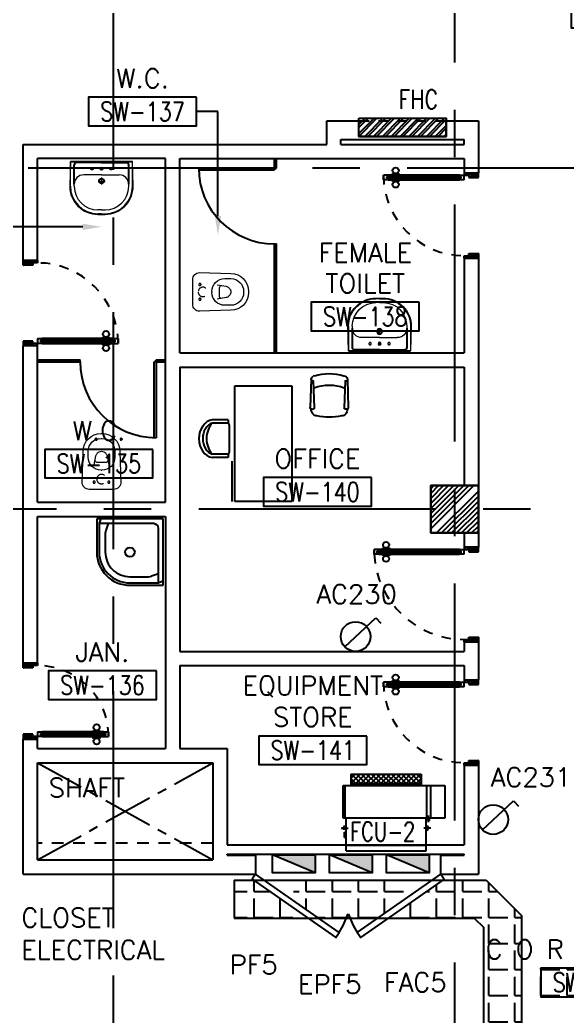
# Model space of a CAD drawing. Extents: x -0.4 to 93.5, y -1.1 to 78.4.
# Drawn here: x 60.45 to 66.22, y 44.82 to 55.33 of the extents above; entities that cross this region are included whole.
import ezdxf
from ezdxf.enums import TextEntityAlignment as Align

# ---------------------------------------------------------------- set-up
doc = ezdxf.new("R2010")
doc.units = 0
doc.header["$MEASUREMENT"] = 0
for name, pattern in [('CENTER2', [1.125, 0.75, -0.125, 0.125, -0.125]), ('CENTERX2', [4, 2.5, -0.5, 0.5, -0.5]), ('DASHED', [0.75, 0.5, -0.25]), ('HIDDEN', [0.375, 0.25, -0.125]), ('HIDDEN2', [0.1875, 0.125, -0.0625])]:
    doc.linetypes.add(name, pattern=pattern)
doc.layers.get('0').update_dxf_attribs({"color": 11, "linetype": 'CONTINUOUS'})
for name, color, linetype in [('A-TILES', 11, 'CONTINUOUS'), ('AXES', 11, 'CENTERX2'), ('COL', 11, 'CONTINUOUS'), ('DOOR', 11, 'CONTINUOUS'), ('E-HLINE', 2, 'HIDDEN'), ('E-PANELBX', 3, 'CONTINUOUS'), ('E-SOCKETS', 4, 'CONTINUOUS'), ('E-TRAY', 2, 'CONTINUOUS'), ('E-WI', 6, 'CONTINUOUS'), ('FCU', 7, 'CONTINUOUS'), ('FHC', 11, 'CONTINUOUS'), ('FIX', 11, 'CONTINUOUS'), ('FMCHAIR', 11, 'CONTINUOUS'), ('FMDESK', 11, 'CONTINUOUS'), ('HAT', 11, 'CONTINUOUS'), ('HIDDEN', 11, 'HIDDEN2'), ('PART', 11, 'CONTINUOUS'), ('RM-BOX', 11, 'CONTINUOUS'), ('RM-NAME', 11, 'CONTINUOUS'), ('RM-NO', 11, 'CONTINUOUS'), ('TEXTN', 2, 'CONTINUOUS'), ('TITLE', 4, 'CONTINUOUS'), ('WALL', 11, 'CONTINUOUS')]:
    doc.layers.add(name, color=color, linetype=linetype)
doc.styles.add('ROMANS', font='ROMANS.shx', dxfattribs={"width": 0.6})

# ---------------------------------------------------------------- blocks, each defined once
blk = doc.blocks.new('RM1')
at = {"layer": 'RM-BOX'}
blk.add_lwpolyline([(570, -200), (-570, -200), (-570, -500), (570, -500)], close=True, dxfattribs=at)
at = {"layer": 'RM-NAME', "style": 'ROMANS'}
for tag, p in [('ROOMNAME1', (0, 324)), ('ROOMNAME2', (0, 0))]:
    blk.add_attdef(tag, text='', height=200, dxfattribs=at).set_placement(p, align=Align.MIDDLE)
at = {"layer": 'RM-NO', "style": 'ROMANS', "width": 0.8}
blk.add_attdef('ROOMNO', text='', height=200, dxfattribs=at).set_placement((0, -350), align=Align.MIDDLE)
blk = doc.blocks.new('DESK-O')
for p, q in [((0, 0), (1, 0)), ((0, -1), (0, 0)), ((1, 0), (1, -1)), ((1, -1), (0, -1)), ((1, -1.05), (0.65, -1.05))]:
    blk.add_line(p, q)
blk = doc.blocks.new('CHR3')
for p, q in [((-0.039, 0.5), (-0.558, 0.5)), ((-0.05, 0.412), (-0.558, 0.412)), ((-0.039, 0.5), (-0.039, 0.412)), ((0, 0.362), (0, -0.362)), ((-0.05, -0.412), (-0.558, -0.412)), ((-0.039, -0.5), (-0.553, -0.5)), ((-0.039, -0.411), (-0.039, -0.5))]:
    blk.add_line(p, q)
for centre, radius, start, end in [((-0.497, 0), 0.503, 97.0495, 263.5769), ((-0.446, 0), 0.427, 105.249, 254.751), ((-0.212, 0), 0.538, 130.0756, 229.9244), ((-0.05, 0.362), 0.05, 0, 90), ((-0.05, -0.362), 0.05, 270, 0)]:
    blk.add_arc(centre, radius, start, end)
blk = doc.blocks.new('CHR2')
for p, q in [((-0.861, 0.48), (-0.229, 0.5)), ((-0.836, 0.425), (-0.836, 0.475)), ((-0.183, 0.469), (-0.183, 0.436)), ((-0.947, 0.386), (-0.937, 0.42)), ((-0.834, 0.423), (-0.215, 0.396)), ((-0.947, -0.386), (-0.937, -0.42)), ((-0.836, -0.425), (-0.836, -0.481)), ((-0.834, -0.423), (-0.215, -0.396)), ((-0.183, -0.469), (-0.183, -0.436)), ((-0.861, -0.48), (-0.223, -0.499))]:
    blk.add_line(p, q)
for centre, radius, start, end in [((-0.857, 0.397), 0.0833, 92.5404, 163.5801), ((-0.219, 0.466), 0.0359, 3.8781, 106.7041), ((-0.184, 0.325), 0.154, 359.6456, 90.3755), ((0.442, 0), 1.442, 164.4748, 195.5252), ((-0.834, 0.425), 0.00208, 180, 267.4596), ((0.516, 0), 1.253, 161.5812, 198.4188), ((-0.214, 0.428), 0.0319, 268.1708, 14.5154), ((-1.747, 0), 1.747, 349.2995, 10.7005), ((-0.857, -0.397), 0.0833, 196.4199, 267.4596), ((-0.834, -0.425), 0.00208, 92.5404, 180), ((-0.214, -0.428), 0.0319, 345.4846, 91.8292), ((-0.184, -0.325), 0.154, 269.6202, 0.3544), ((-0.215, -0.468), 0.0316, 255.3205, 359.2331)]:
    blk.add_arc(centre, radius, start, end)
blk = doc.blocks.new('*X53')
at = {"color": 0}
for p, q in [((235129, 162738), (235580, 163190)), ((235129, 162792), (235527, 163190)), ((235129, 162845), (235474, 163190)), ((235129, 162898), (235421, 163190)), ((235129, 162951), (235368, 163190)), ((235129, 163004), (235315, 163190)), ((235129, 163057), (235262, 163190)), ((235129, 163110), (235209, 163190)), ((235129, 163163), (235156, 163190)), ((235186, 162690), (235629, 163132)), ((235239, 162690), (235629, 163079)), ((235292, 162690), (235629, 163026)), ((235345, 162690), (235629, 162973)), ((235398, 162690), (235629, 162920)), ((235451, 162690), (235629, 162867)), ((235504, 162690), (235629, 162814)), ((235557, 162690), (235629, 162761)), ((235610, 162690), (235629, 162708))]:
    blk.add_line(p, q, dxfattribs=at)
blk = doc.blocks.new('COL50')
at = {"layer": 'COL'}
blk.add_lwpolyline([(-250, 250), (-250, -250), (250, -250), (250, 250)], close=True, dxfattribs=at)
blk = doc.blocks.new('DOOR80')
at = {"layer": 'DOOR', "color": 0, "linetype": 'ByBlock'}
for p, q in [((-30, 900), (-80, 900)), ((-80, 900), (-30, 900)), ((-80, 850), (-80, 900)), ((-63, 850), (-80, 850)), ((-47, 870), (-63, 870)), ((-63, 850), (-63, 870)), ((-47, 850), (-47, 870)), ((-30, 850), (-47, 850)), ((-30, 850), (-30, 900)), ((-87, 805), (-96, 805)), ((-96, 805), (-96, 740)), ((-87, 740), (-96, 740)), ((-80, 818), (-87, 818)), ((-87, 728), (-87, 818)), ((-87, 805), (-87, 740)), ((-30, 818), (-22, 818)), ((-22, 728), (-22, 818)), ((-22, 805), (-13, 805)), ((-22, 805), (-22, 740)), ((-22, 740), (-13, 740)), ((-13, 805), (-13, 740)), ((-80, 728), (-87, 728)), ((-30, 728), (-22, 728)), ((-805, 0), (-805, 150)), ((-805, 150), (-780, 150)), ((-805, 150), (-805, 0)), ((-780, 150), (-780, 100)), ((-80, 200), (-63, 200)), ((-80, 150), (-80, 200)), ((-80, 150), (-30, 150)), ((-63, 200), (-63, 180)), ((-63, 180), (-47, 180)), ((-47, 200), (-30, 200)), ((-47, 180), (-47, 200)), ((-30, 200), (-30, 150)), ((-5, 150), (-30, 150)), ((-30, 150), (-30, 100)), ((-5, 150), (-5, 0)), ((-755, 0), (-805, 0)), ((-780, 100), (-755, 100)), ((-755, 100), (-755, 0)), ((-55, 100), (-55, 0)), ((-30, 100), (-55, 100)), ((-55, 0), (-5, 0))]:
    blk.add_line(p, q, dxfattribs=at)
at = {"layer": 'DOOR', "linetype": 'ByBlock'}
for p, q in [((-80, 850), (-80, 200)), ((-63, 200), (-63, 850)), ((-47, 200), (-47, 850)), ((-30, 200), (-30, 850)), ((-5, 0), (-5, 150))]:
    blk.add_line(p, q, dxfattribs=at)
at = {"layer": 'DOOR', "color": 9, "linetype": 'ByBlock'}
for p, q in [((-755, 0), (-805, 114)), ((-55, 0), (-5, 114)), ((-755, 0), (-805, 40)), ((-755, 0), (-768, 100)), ((-55, 0), (-41, 100)), ((-55, 0), (-5, 40))]:
    blk.add_line(p, q, dxfattribs=at)
at = {"layer": 'DOOR', "color": 0, "linetype": 'ByBlock'}
for centre in [(-128, 773), (19, 773)]:
    blk.add_circle(centre, 32.4, dxfattribs=at)
at = {"layer": 'DOOR', "linetype": 'HIDDEN', "ltscale": 0.5}
blk.add_arc((-30, 150), 750, 90, 180, dxfattribs=at)
at = {"layer": 'DOOR', "color": 9, "linetype": 'ByBlock'}
for centre, radius, start, end in [((-755, 0), 154, 103.7142, 108.8947), ((-755, 0), 134, 100.72, 111.8402), ((-55, 0), 134, 68.1598, 79.28), ((-55, 0), 114, 64.0838, 77.3774), ((-55, 0), 154, 71.1053, 76.2858), ((-755, 0), 94.4, 90, 121.9818), ((-755, 0), 74.4, 90, 132.2236), ((-755, 0), 54.4, 90, 156.7926), ((-755, 0), 34.4, 90, 180), ((-755, 0), 14.4, 90, 180), ((-55, 0), 94.4, 58.0182, 90), ((-55, 0), 74.4, 47.7764, 90), ((-55, 0), 54.4, 23.2074, 90), ((-55, 0), 34.4, 0, 90), ((-55, 0), 14.4, 0, 90)]:
    blk.add_arc(centre, radius, start, end, dxfattribs=at)
blk = doc.blocks.new('DOOR90')
at = {"layer": 'DOOR', "color": 0, "linetype": 'ByBlock'}
for p, q in [((-150, 0), (-150, -25)), ((-150, 0), (0, 0)), ((0, -50), (0, 0)), ((-1000, -25), (-1000, -75)), ((-1000, -75), (-1000, -25)), ((-950, -25), (-1000, -25)), ((-950, -75), (-1000, -75)), ((-970, -42), (-970, -58)), ((-950, -42), (-970, -42)), ((-950, -58), (-970, -58)), ((-950, -25), (-950, -42)), ((-950, -58), (-950, -75)), ((-918, -25), (-918, -18)), ((-828, -18), (-918, -18)), ((-918, -75), (-918, -82)), ((-828, -82), (-918, -82)), ((-905, -18), (-905, -9)), ((-905, -9), (-840, -9)), ((-905, -18), (-840, -18)), ((-905, -82), (-905, -91)), ((-905, -82), (-840, -82)), ((-905, -91), (-840, -91)), ((-840, -18), (-840, -9)), ((-840, -82), (-840, -91)), ((-828, -25), (-828, -18)), ((-828, -75), (-828, -82)), ((-200, -42), (-200, -25)), ((-200, -25), (-150, -25)), ((-180, -42), (-200, -42)), ((-200, -75), (-200, -58)), ((-200, -58), (-180, -58)), ((-150, -75), (-200, -75)), ((-180, -58), (-180, -42)), ((-150, -75), (-150, -25)), ((-150, -25), (-100, -25)), ((-100, -25), (-100, -50)), ((-100, -50), (0, -50)), ((-150, -900), (-150, -875)), ((-150, -875), (-100, -875)), ((0, -900), (-150, -900)), ((-150, -900), (0, -900)), ((-100, -850), (0, -850)), ((-100, -875), (-100, -850)), ((0, -850), (0, -900))]:
    blk.add_line(p, q, dxfattribs=at)
at = {"layer": 'DOOR', "color": 9, "linetype": 'ByBlock'}
for p, q in [((0, -50), (-114, 0)), ((0, -50), (-40, 0)), ((0, -50), (-100, -37)), ((0, -850), (-114, -900)), ((0, -850), (-100, -863)), ((0, -850), (-40, -900))]:
    blk.add_line(p, q, dxfattribs=at)
at = {"layer": 'DOOR', "linetype": 'ByBlock'}
for p, q in [((-200, -25), (-950, -25)), ((-200, -42), (-950, -42)), ((-200, -58), (-950, -58)), ((-950, -75), (-200, -75))]:
    blk.add_line(p, q, dxfattribs=at)
at = {"layer": 'DOOR', "color": 0, "linetype": 'ByBlock'}
for centre in [(-873, 24), (-873, -124)]:
    blk.add_circle(centre, 32.4, dxfattribs=at)
at = {"layer": 'DOOR', "color": 9, "linetype": 'ByBlock'}
for centre, radius, start, end in [((0, -50), 154, 161.1053, 166.2858), ((0, -50), 134, 158.1598, 169.28), ((0, -50), 94.4, 148.0182, 180), ((0, -50), 74.4, 137.7764, 180), ((0, -50), 114, 154.0838, 167.3774), ((0, -50), 54.4, 113.2074, 180), ((0, -50), 34.4, 90, 180), ((0, -50), 14.4, 90, 180), ((0, -850), 154, 193.7142, 198.8947), ((0, -850), 134, 190.72, 201.8402), ((0, -850), 94.4, 180, 211.9818), ((0, -850), 74.4, 180, 222.2236), ((0, -850), 54.4, 180, 246.7926), ((0, -850), 34.4, 180, 270), ((0, -850), 14.4, 180, 270)]:
    blk.add_arc(centre, radius, start, end, dxfattribs=at)
at = {"layer": 'DOOR', "linetype": 'HIDDEN', "ltscale": 0.5}
blk.add_arc((-150, -25), 850, 180, 270, dxfattribs=at)
blk = doc.blocks.new('DOOR-10')
at = {"layer": 'DOOR', "color": 0, "linetype": 'ByBlock'}
for p, q in [((-26, 1100), (-76, 1100)), ((-76, 1100), (-26, 1100)), ((-76, 1050), (-76, 1100)), ((-43, 1070), (-59, 1070)), ((-59, 1050), (-59, 1070)), ((-43, 1050), (-43, 1070)), ((-26, 1050), (-26, 1100)), ((-83, 1005), (-92, 1005)), ((-92, 1005), (-92, 940)), ((-76, 1018), (-83, 1018)), ((-83, 928), (-83, 1018)), ((-83, 1005), (-83, 940)), ((-59, 1050), (-76, 1050)), ((-26, 1050), (-43, 1050)), ((-26, 1018), (-18, 1018)), ((-18, 928), (-18, 1018)), ((-18, 1005), (-9, 1005)), ((-18, 1005), (-18, 940)), ((-9, 1005), (-9, 940)), ((-83, 940), (-92, 940)), ((-76, 928), (-83, 928)), ((-26, 928), (-18, 928)), ((-18, 940), (-9, 940)), ((-1001, 0), (-1001, 150)), ((-1001, 150), (-976, 150)), ((-1001, 150), (-1001, 0)), ((-976, 150), (-976, 100)), ((-76, 200), (-59, 200)), ((-76, 150), (-76, 200)), ((-76, 150), (-26, 150)), ((-59, 200), (-59, 180)), ((-59, 180), (-43, 180)), ((-43, 200), (-26, 200)), ((-43, 180), (-43, 200)), ((-26, 200), (-26, 150)), ((-1, 150), (-26, 150)), ((-26, 150), (-26, 100)), ((-951, 0), (-1001, 0)), ((-976, 100), (-951, 100)), ((-951, 100), (-951, 0)), ((-51, 100), (-51, 0)), ((-26, 100), (-51, 100)), ((-51, 0), (-1, 0))]:
    blk.add_line(p, q, dxfattribs=at)
at = {"layer": 'DOOR', "linetype": 'ByBlock'}
for p, q in [((-76, 1050), (-76, 200)), ((-59, 200), (-59, 1050)), ((-43, 200), (-43, 1050)), ((-26, 200), (-26, 1050))]:
    blk.add_line(p, q, dxfattribs=at)
at = {"layer": 'DOOR', "color": 9, "linetype": 'ByBlock'}
for p, q in [((-951, 0), (-1001, 114)), ((-51, 0), (-1, 114)), ((-1, 0), (-1, 150)), ((-951, 0), (-1001, 40)), ((-951, 0), (-964, 100)), ((-51, 0), (-37, 100)), ((-51, 0), (-1, 40))]:
    blk.add_line(p, q, dxfattribs=at)
at = {"layer": 'DOOR', "color": 0, "linetype": 'ByBlock'}
for centre in [(-124, 973), (23, 973)]:
    blk.add_circle(centre, 32.4, dxfattribs=at)
at = {"layer": 'DOOR', "linetype": 'HIDDEN', "ltscale": 0.5}
blk.add_arc((-23, 149), 952, 93.1482, 179.9482, dxfattribs=at)
at = {"layer": 'DOOR', "color": 9, "linetype": 'ByBlock'}
for centre, radius, start, end in [((-951, 0), 154, 103.7142, 108.8947), ((-951, 0), 134, 100.72, 111.8402), ((-51, 0), 134, 68.1598, 79.28), ((-51, 0), 114, 64.0838, 77.3774), ((-51, 0), 154, 71.1053, 76.2858), ((-951, 0), 94.4, 90, 121.9818), ((-951, 0), 74.4, 90, 132.2236), ((-951, 0), 54.4, 90, 156.7926), ((-951, 0), 34.4, 90, 180), ((-951, 0), 14.4, 90, 180), ((-51, 0), 94.4, 58.0182, 90), ((-51, 0), 74.4, 47.7764, 90), ((-51, 0), 54.4, 23.2074, 90), ((-51, 0), 34.4, 0, 90), ((-51, 0), 14.4, 0, 90)]:
    blk.add_arc(centre, radius, start, end, dxfattribs=at)
blk = doc.blocks.new('LAV-003')
at = {"layer": 'FIX', "linetype": 'Continuous', "lineweight": 20}
for p, q in [((-328, -285), (-328, -25)), ((327, -285), (327, -25)), ((0, -165), (-188, -165)), ((0, -165), (187, -165)), ((-288, -285), (-288, -265)), ((287, -285), (287, -265)), ((0, -535), (-38, -535)), ((0, -575), (-38, -575)), ((0, -535), (37, -535)), ((0, -575), (37, -575))]:
    blk.add_line(p, q, dxfattribs=at)
at = {"layer": 'FIX', "linetype": 'ByBlock'}
blk.add_line((-328, -25), (327, -25), dxfattribs=at)
at = {"layer": 'FIX', "linetype": 'ByBlock', "ltscale": 0.3}
for p, q in [((-288, -265), (-288, -60)), ((0, -35), (-262, -35)), ((0, -35), (262, -35)), ((287, -265), (287, -60))]:
    blk.add_line(p, q, dxfattribs=at)
at = {"layer": 'FIX', "lineweight": 20}
for p, q in [((-16, -101), (15, -101)), ((0, -85), (0, -116))]:
    blk.add_line(p, q, dxfattribs=at)
at = {"layer": 'FIX', "linetype": 'DASHED', "lineweight": 20, "ltscale": 0.04}
for p, q in [((0, -194), (0, -266)), ((-36, -230), (37, -230))]:
    blk.add_line(p, q, dxfattribs=at)
at = {"layer": 'FIX', "linetype": 'Continuous', "lineweight": 20}
blk.add_lwpolyline([(295, -25), (0, -25), (-328, -25), (-335, -285, 0.414214), (-38, -582), (0, -582), (37, -582, 0.414214), (334, -285), (327, -25), (0, -25)], format="xyb", dxfattribs=at)
at = {"layer": 'FIX', "linetype": 'HIDDEN', "lineweight": 20, "ltscale": 0.05}
for centre in [(-100, -101), (100, -101)]:
    blk.add_circle(centre, 12.4, dxfattribs=at)
at = {"layer": 'FIX', "lineweight": 20}
for centre, radius in [((0, -101), 15.5), ((0, -230), 29.5), ((0, -230), 22.5)]:
    blk.add_circle(centre, radius, dxfattribs=at)
at = {"layer": 'FIX', "linetype": 'ByBlock', "ltscale": 0.3}
for centre, start, end in [((-262, -60), 90, 180), ((262, -60), 0, 90)]:
    blk.add_arc(centre, 25, start, end, dxfattribs=at)
at = {"layer": 'FIX', "linetype": 'Continuous', "lineweight": 20}
for centre, radius, start, end in [((-188, -265), 100, 90, 180), ((187, -265), 100, 0, 90), ((-38, -285), 290, 180, 270), ((-38, -285), 250, 180, 270), ((37, -285), 250, 270, 0), ((37, -285), 290, 270, 0)]:
    blk.add_arc(centre, radius, start, end, dxfattribs=at)
blk = doc.blocks.new('WC1')
at = {"layer": 'FIX', "lineweight": 20}
for p, q in [((-210, 204), (-538, 194)), ((-475, 141), (-538, 141)), ((-727, 5), (-727, -5)), ((-674, 5), (-674, -5)), ((-534, 24), (-540, 0)), ((-540, 0), (-534, -24)), ((-395, 76), (-490, 60)), ((-339, 5), (-339, -5)), ((-490, -60), (-395, -76)), ((-538, -141), (-475, -141)), ((-538, -194), (-210, -204))]:
    blk.add_line(p, q, dxfattribs=at)
at = {"layer": 'FIX', "linetype": 'Continuous', "lineweight": 20}
blk.add_line((-420, -47), (-420, 45), dxfattribs=at)
at = {"layer": 'FIX', "lineweight": 20}
blk.add_lwpolyline([(-213, -204), (-210, -204, 0.414214), (-137, -131), (-137, 0), (-137, 131, 0.414214), (-210, 204)], format="xyb", dxfattribs=at)
at = {"layer": 'FIX', "linetype": 'HIDDEN2', "lineweight": 20, "ltscale": 0.3}
blk.add_circle((-245, 0), 49.8, dxfattribs=at)
at = {"layer": 'FIX', "linetype": 'HIDDEN', "lineweight": 20, "ltscale": 0.05}
for centre in [(-213, 78), (-213, -77)]:
    blk.add_circle(centre, 11.6, dxfattribs=at)
at = {"layer": 'FIX', "lineweight": 20}
for centre, radius, start, end in [((-538, 5), 189, 90, 180), ((-538, 5), 136, 90, 180), ((-475, 5), 136, 360, 90), ((-473, -7), 68.2, 128.9242, 152.8468), ((-464, -18), 82, 108.496, 128.9242), ((-538, -5), 189, 180, 270), ((-538, -5), 136, 180, 270), ((-473, 7), 68.2, 207.1532, 231.0758), ((-464, 18), 82, 231.0758, 251.504), ((-475, -5), 136, 270, 0)]:
    blk.add_arc(centre, radius, start, end, dxfattribs=at)
at = {"layer": 'FIX', "linetype": 'Continuous', "lineweight": 20}
for centre, start, end in [((-443, 46), 357.6662, 91.6121), ((-442, -46), 268.3879, 2.3338)]:
    blk.add_arc(centre, 22.3, start, end, dxfattribs=at)
blk = doc.blocks.new('JAN-001')
for p, q in [((730, -30), (30, -30)), ((30, -30), (30, -730)), ((705, -80), (130, -80)), ((610, -80), (635, -152)), ((688, -30), (704, -76)), ((705, -380), (705, -84)), ((730, -380), (730, -30)), ((80, -130), (80, -705)), ((640, -380), (640, -184)), ((80, -610), (152, -635)), ((30, -688), (76, -704)), ((30, -730), (380, -730)), ((84, -705), (380, -705)), ((184, -640), (380, -640))]:
    blk.add_line(p, q)
blk.add_circle((380, -380), 50)
for centre, radius, start, end in [((130, -130), 50, 90, 180), ((680, -84), 25, 0, 19.0039), ((540, -184), 100, 0, 19.0039), ((380, -380), 350, 270, 0), ((380, -380), 325, 270, 0), ((380, -380), 260, 270, 0), ((84, -680), 25, 250.9961, 270), ((184, -540), 100, 250.9961, 270)]:
    blk.add_arc(centre, radius, start, end)
blk = doc.blocks.new('E-PBX')
at = {"layer": 'E-PANELBX'}
h = blk.add_hatch(color=256, dxfattribs=at)
h.paths.add_polyline_path([(34, 190), (-225, 190), (34, 81)])
h.paths.add_polyline_path([(225, 190), (34, 190), (34, 81), (225, 0)])
blk.add_line((225, 0), (-225, 190), dxfattribs=at)
blk.add_lwpolyline([(-225, 190), (225, 190), (225, 0), (-225, 0)], close=True, dxfattribs=at)
blk = doc.blocks.new('*X166')
at = {"color": 0}
for p, q in [((16890, -2467), (16943, -2414)), ((16990, -2512), (16892, -2414)), ((16990, -2459), (16945, -2414)), ((16890, -2520), (16990, -2420)), ((16990, -2565), (16890, -2465)), ((16890, -2573), (16990, -2473)), ((16990, -2619), (16890, -2519)), ((16890, -2626), (16990, -2526)), ((16990, -2672), (16890, -2572)), ((16890, -2679), (16990, -2579)), ((16990, -2725), (16890, -2625)), ((16890, -2732), (16990, -2632)), ((16990, -2778), (16890, -2678)), ((16890, -2785), (16990, -2685)), ((16990, -2831), (16890, -2731)), ((16890, -2838), (16990, -2738)), ((16990, -2884), (16890, -2784)), ((16890, -2891), (16990, -2791)), ((16990, -2937), (16890, -2837)), ((16890, -2944), (16990, -2844)), ((16990, -2990), (16890, -2890)), ((16890, -2997), (16990, -2897)), ((16990, -3043), (16890, -2943)), ((16890, -3050), (16990, -2950)), ((16990, -3096), (16890, -2996)), ((16890, -3103), (16990, -3003)), ((16990, -3149), (16890, -3049)), ((16944, -3155), (16890, -3102)), ((16892, -3155), (16990, -3056)), ((16945, -3155), (16990, -3109))]:
    blk.add_line(p, q, dxfattribs=at)
blk = doc.blocks.new('WHE06')
at = {"color": 2}
for p, q in [((689, 621), (346, 621)), ((346, 621), (346, 469)), ((689, 469), (689, 621)), ((60, -422), (60, 422)), ((212, 437), (269, 437)), ((232, 452), (232, 422)), ((232, 452), (252, 452)), ((242, 472), (242, 399)), ((252, 452), (252, 422)), ((305, 448), (373, 448)), ((321, 458), (321, 438)), ((321, 458), (346, 458)), ((321, 438), (346, 438)), ((346, 430), (689, 430)), ((811, 371), (689, 371)), ((711, -371), (711, 371)), ((811, -371), (811, 371)), ((242, -472), (242, -399)), ((811, -371), (689, -371)), ((142, -437), (142, -422)), ((142, -437), (197, -437)), ((197, -437), (197, -422)), ((221, -437), (269, -437)), ((232, -452), (232, -422)), ((232, -452), (252, -452)), ((252, -452), (252, -422)), ((346, -430), (689, -430))]:
    blk.add_line(p, q, dxfattribs=at)
at = {"color": 6}
for p, q in [((0, -422), (0, 422)), ((0, 422), (346, 422)), ((346, 469), (346, -451)), ((689, 469), (346, 469)), ((689, -451), (689, 469)), ((0, -422), (346, -422)), ((346, -451), (689, -451))]:
    blk.add_line(p, q, dxfattribs=at)
at = {"color": 2}
blk.add_blockref('*X166', (-16179, 2784), dxfattribs=at)

msp = doc.modelspace()

# ---------------------------------------------------------------- hatches: boundary and pattern name
at = {"layer": 'FHC', "linetype": 'ByBlock', "ltscale": 0.3}
h = msp.add_hatch(dxfattribs=at)
h.set_pattern_fill('ANSI32', color=11, scale=0.175, style=0)
h.set_pattern_definition([(45, (-168.17383, 23.053995), (-0.046403883, 0.046403883), []), (45, (-168.142894, 23.053995), (-0.046403883, 0.046403883), [])])
h.paths.add_polyline_path([(64.9424, 54.105), (64.9424, 54.295), (64.0224, 54.295), (64.0224, 54.105)])
h.paths.add_polyline_path([(63.8097, 53.6839), (63.8097, 54.1047), (64.0722, 54.1047), (64.0722, 53.6839)], flags=9)
at = {"layer": 'HAT', "linetype": 'ByBlock'}
h = msp.add_hatch(dxfattribs=at)
h.set_pattern_fill('ANGLE', color=256, style=0)
h.set_pattern_definition([(0, (-276011.78315, -57293.01293), (0, 0.275), [0.2, -0.075]), (90, (-276011.78315, -57293.01293), (-0.275, 2e-17), [0.2, -0.075])])
h.paths.add_polyline_path([(65.7388, 39.295), (65.3388, 39.295), (65.3388, 36.97), (65.7388, 36.97)])
h.paths.add_polyline_path([(65.7388, 39.295), (65.7388, 39.445), (65.3388, 39.445), (65.3388, 39.295)])
h.paths.add_polyline_path([(65.3388, 39.445), (65.7388, 39.445), (65.7388, 42.97), (65.3388, 42.97)])
h.paths.add_polyline_path([(65.7388, 45.8794), (65.363, 46.2551), (65.0324, 46.2551), (65.0324, 45.8551), (65.2388, 45.8551), (65.3388, 45.7551), (65.3388, 42.97), (65.7388, 42.97)])
h.paths.add_polyline_path([(64.5507, 46.0068), (64.5502, 45.8551), (65.0324, 45.8551), (65.0324, 46.2551), (64.9071, 46.2551)])
h.paths.add_polyline_path([(63.9333, 46.2551), (63.9268, 46.1016), (63.9229, 46.0302), (63.9223, 45.8551), (64.2181, 45.8551), (64.554, 46.0892), (64.5546, 46.1016), (64.5612, 46.2551)])
h.paths.add_polyline_path([(63.9268, 46.1016), (63.9333, 46.2551), (63.3368, 46.2551), (63.3303, 46.1016), (63.3272, 46.0454), (63.6002, 45.8551), (63.9223, 45.8551), (63.9229, 46.0302)])
h.paths.add_polyline_path([(63.3259, 45.8551), (63.3262, 45.966), (62.9112, 46.2551), (62.7062, 46.2551), (62.7062, 45.8551)])
h.paths.add_polyline_path([(65.287, 37.5198), (65.7984, 37.5198), (65.7984, 37.8198), (65.287, 37.8198)], flags=9)
h.paths.add_polyline_path([(67.0813, 45.3264), (65.9416, 45.3264), (65.9416, 45.0264), (67.0813, 45.0264)])
h.paths.add_polyline_path([(65.9853, 45.0264), (67.0376, 45.0264), (67.0376, 45.3264), (65.9853, 45.3264)], flags=24)
h.paths.add_polyline_path([(65.0424, 45.3764), (67.9805, 45.3764), (67.9805, 45.6764), (65.0424, 45.6764)], flags=9)
h.paths.add_polyline_path([(63.6465, 44.0618), (70.3108, 44.0618), (70.3108, 44.5118), (63.6465, 44.5118)], flags=9)

# ---------------------------------------------------------------- linework, layer by layer
at = {"layer": 'AXES'}
for p, q in [((65.0324, -1.1143), (65.0324, 77.6984)), ((61.4324, 5.75), (61.4324, 64.57)), ((83.0324, 53.77), (40.7424, 53.77)), ((92.8324, 50.17), (40.7424, 50.17))]:
    msp.add_line(p, q, dxfattribs=at)
at = {"layer": 'E-SOCKETS'}
for p, q in [((63.8726, 48.7198), (64.2005, 49.025)), ((64.2005, 49.025), (64.2549, 48.9664)), ((65.3242, 46.7885), (65.6521, 47.0937)), ((65.6521, 47.0937), (65.7066, 47.0352))]:
    msp.add_line(p, q, dxfattribs=at)
for centre in [(63.987, 48.8262), (65.4386, 46.895)]:
    msp.add_circle(centre, 0.1562, dxfattribs=at)
at = {"layer": 'E-TRAY', "color": 4}
for p, q in [((62.7062, 46.2551), (65.363, 46.2551)), ((62.7062, 46.2551), (62.7062, 45.8551)), ((62.7062, 45.8551), (65.2388, 45.8551)), ((65.7388, 24.4483), (65.7388, 45.8794)), ((65.3388, 35.4506), (65.3388, 45.7551))]:
    msp.add_line(p, q, dxfattribs=at)
at = {"layer": 'E-WI', "color": 4}
for points in [[(63.3402, 46.3337, 0, 0.1162, 0), (63.3303, 46.1016, 0, 0, 0), (63.3264, 46.0302, 0, 0, 0), (63.3244, 45.3658, 0, 0, 0)], [(63.9367, 46.3337, 0, 0.1162, 0), (63.9268, 46.1016, 0, 0, 0), (63.9229, 46.0302, 0, 0, 0), (63.9209, 45.3658, 0, 0, 0)], [(64.5646, 46.3337, 0, 0.1162, 0), (64.5546, 46.1016, 0, 0, 0), (64.5507, 46.0302, 0, 0, 0), (64.5488, 45.3658, 0, 0, 0)], [(62.8972, 46.2058, 0, 0.1162, 0), (62.7185, 46.0573, 0, 0, 0), (62.6629, 46.0123, 0, 0, 0), (62.1691, 45.5679, 0, 0, 0)]]:
    msp.add_lwpolyline(points, format="xyseb", dxfattribs=at)
at = {"layer": 'FHC', "linetype": 'ByBlock', "ltscale": 0.3}
msp.add_lwpolyline([(64.0224, 54.295), (64.9424, 54.295), (64.9424, 54.105), (64.0224, 54.105)], close=True, dxfattribs=at)
at = {"layer": 'FIX', "color": 32, "linetype": 'ByBlock', "ltscale": 0.3}
msp.add_line((61.3074, 53.8285), (61.5699, 53.8285), dxfattribs=at)
at = {"layer": 'HIDDEN', "color": 97}
msp.add_line((62.4824, 46.645), (60.6324, 46.645), dxfattribs=at)
at = {"layer": 'PART', "linetype": 'ByBlock'}
for p, q in [((63.1324, 53.77), (63.1324, 53.87)), ((63.1524, 53.77), (63.1524, 53.87)), ((63.1324, 53.77), (62.3324, 53.77)), ((62.3324, 53.75), (63.1324, 53.75)), ((63.1324, 53.77), (63.1524, 53.77)), ((63.1324, 53.77), (63.1324, 53.75)), ((63.1324, 51.82), (63.1324, 52.97)), ((63.1324, 52.97), (63.1524, 52.97)), ((63.1324, 52.97), (63.1524, 52.97)), ((63.1524, 51.82), (63.1524, 52.97)), ((60.6324, 51.745), (61.0824, 51.745)), ((60.6324, 51.725), (61.0824, 51.725)), ((61.0824, 51.725), (61.0824, 51.745)), ((61.0824, 51.725), (61.0824, 51.745)), ((61.0824, 51.725), (61.0824, 51.745)), ((61.8624, 50.925), (61.8624, 51.725)), ((61.8824, 51.725), (61.8624, 51.725)), ((61.8824, 51.725), (61.8824, 51.745)), ((61.8824, 51.745), (61.9824, 51.745)), ((61.8824, 51.725), (61.8824, 51.745)), ((61.8824, 51.725), (61.9824, 51.725)), ((61.8824, 51.725), (61.8824, 50.925))]:
    msp.add_line(p, q, dxfattribs=at)
for centre in [(63.1324, 53.77), (61.8824, 51.725)]:
    msp.add_arc(centre, 0.8, 180, 270, dxfattribs=at)
at = {"layer": 'RM-NAME', "color": 5, "linetype": 'ByBlock'}
for p, q in [((62.5353, 54.3668), (62.3097, 54.3668)), ((62.5353, 53.2639), (62.5353, 54.3668)), ((61.1103, 53.15), (59.7953, 53.15))]:
    msp.add_line(p, q, dxfattribs=at)
for points in [[(62.5687, 53.2639), (62.502, 53.2639), (62.5353, 53.0639)], [(61.1103, 53.1834), (61.1103, 53.1167), (61.3103, 53.15)]]:
    msp.add_solid(points, dxfattribs=at)
at = {"layer": 'TITLE', "linetype": 'ByBlock', "ltscale": 0.3}
for p, q in [((65.363, 46.2551), (65.7388, 45.8794)), ((65.2388, 45.8551), (65.3388, 45.7551))]:
    msp.add_line(p, q, dxfattribs=at)
at = {"layer": 'WALL'}
for p, q in [((63.6824, 54.27), (64.0224, 54.27)), ((63.6824, 54.02), (63.6824, 54.27)), ((64.0224, 54.105), (64.0224, 54.27)), ((64.9424, 54.27), (65.2824, 54.27)), ((64.9424, 54.105), (64.9424, 54.27)), ((65.2824, 54.27), (65.2824, 53.72)), ((63.8324, 54.02), (63.8324, 54.07)), ((63.8324, 54.07), (65.1324, 54.07)), ((64.0225, 54.105), (64.9424, 54.105)), ((65.1324, 54.02), (65.1324, 54.07)), ((60.4824, 54.02), (63.6824, 54.02)), ((60.4824, 52.795), (60.4824, 54.02)), ((63.8324, 54.02), (65.1324, 54.02)), ((60.6324, 52.795), (60.6324, 53.87)), ((61.9824, 53.87), (60.6324, 53.87)), ((61.9824, 50.245), (61.9824, 53.87)), ((62.1324, 51.82), (62.1324, 53.87)), ((62.1324, 53.87), (65.1324, 53.87)), ((65.1324, 53.87), (65.1324, 53.72)), ((65.1324, 53.72), (65.2824, 53.72)), ((60.6324, 52.795), (60.4824, 52.795)), ((65.1324, 52.82), (65.2824, 52.82)), ((65.1324, 52.82), (65.1324, 51.82)), ((65.2824, 52.82), (65.2824, 50.42)), ((60.4824, 48.545), (60.4824, 51.895)), ((60.6324, 51.895), (60.4824, 51.895)), ((60.6324, 50.245), (60.6324, 51.895)), ((62.1324, 51.82), (65.1324, 51.82)), ((62.1324, 51.67), (62.1324, 48.67)), ((62.1324, 51.67), (65.1324, 51.67)), ((65.1324, 51.67), (65.1324, 50.42)), ((60.6324, 50.245), (61.9824, 50.245)), ((60.6324, 48.545), (60.6324, 50.095)), ((60.6324, 50.095), (61.9824, 50.095)), ((61.9824, 50.095), (61.9824, 47.645)), ((65.1324, 49.92), (65.1324, 49.77)), ((65.2824, 49.92), (65.2824, 49.77)), ((65.1324, 49.77), (65.2824, 49.77)), ((62.1324, 48.67), (65.1324, 48.67)), ((65.1324, 48.77), (65.1324, 48.67)), ((65.1324, 48.77), (65.2824, 48.77)), ((65.2824, 48.77), (65.2824, 48.37)), ((60.6324, 48.545), (60.4824, 48.545)), ((62.1324, 48.52), (62.1324, 47.645)), ((62.1324, 48.52), (65.1324, 48.52)), ((65.1324, 48.52), (65.1324, 48.37)), ((65.1324, 48.37), (65.2824, 48.37)), ((60.6324, 47.745), (60.4824, 47.745)), ((60.4824, 46.32), (60.4824, 47.745)), ((60.6324, 47.645), (60.6324, 47.745)), ((60.6324, 47.645), (61.9824, 47.645)), ((62.1324, 47.645), (62.6324, 47.645)), ((62.6324, 47.645), (62.6324, 46.63)), ((60.6324, 46.47), (60.6324, 47.495)), ((60.6324, 47.495), (62.4824, 47.495)), ((62.4824, 47.495), (62.4824, 46.47)), ((62.4824, 47.47), (62.4824, 46.47)), ((65.1324, 47.47), (65.2824, 47.47)), ((65.1324, 47.47), (65.1324, 46.63)), ((65.2824, 47.47), (65.2824, 46.32)), ((62.6324, 46.63), (65.1324, 46.63)), ((62.6324, 46.63), (65.1324, 46.63)), ((60.6324, 46.47), (62.4824, 46.47)), ((62.6324, 46.53), (65.1324, 46.53)), ((62.6324, 46.52), (62.6324, 46.53)), ((62.6324, 46.53), (65.1324, 46.53)), ((62.6324, 46.52), (62.6324, 46.53)), ((62.6324, 46.52), (62.9352, 46.52)), ((62.6324, 46.52), (62.9352, 46.52)), ((62.9352, 46.32), (62.9352, 46.52)), ((62.9352, 46.32), (62.9352, 46.52)), ((64.8852, 46.32), (64.8852, 46.52)), ((64.8852, 46.52), (65.1324, 46.52)), ((64.8852, 46.32), (64.8852, 46.52)), ((64.8852, 46.52), (65.1324, 46.52)), ((65.1324, 46.52), (65.1324, 46.53)), ((65.1324, 46.52), (65.1324, 46.53)), ((60.4824, 46.32), (62.9352, 46.32)), ((64.8852, 46.32), (65.2824, 46.32)), ((64.8852, 46.32), (65.2824, 46.32))]:
    msp.add_line(p, q, dxfattribs=at)
at = {"layer": 'WALL', "color": 250, "linetype": 'HIDDEN', "ltscale": 0.25}
msp.add_line((64.0292, 54.27), (64.9492, 54.27), dxfattribs=at)
at = {"layer": 'WALL', "color": 7, "linetype": 'CENTER2', "ltscale": 0.7}
for p, q in [((60.6324, 46.47), (62.4824, 47.495)), ((60.6324, 47.495), (62.4824, 46.47))]:
    msp.add_line(p, q, dxfattribs=at)
at = {"layer": 'WALL', "linetype": 'ByBlock', "ltscale": 0.3}
msp.add_lwpolyline([(65.2824, 50.42), (64.7824, 50.42), (64.7824, 49.92), (65.2824, 49.92)], close=True, dxfattribs=at)
at = {"layer": 'WALL'}
for points in [[(62.9331, 46.32), (62.8955, 46.2661), (63.7779, 45.6512), (63.8155, 45.7051)], [(64.8852, 46.32), (64.9228, 46.2661), (64.0404, 45.6512), (64.0029, 45.7051)]]:
    msp.add_lwpolyline(points, close=True, dxfattribs=at)
for centre, start, end in [((62.8955, 46.2661), 328.62591, 340.17668), ((64.9228, 46.2661), 199.82332, 211.37409)]:
    msp.add_arc(centre, 1.0775, start, end, dxfattribs=at)

# ---------------------------------------------------------------- block references
at = {"layer": 'A-TILES', "linetype": 'ByBlock', "ltscale": 0.3, "xscale": 0.001, "yscale": 0.001, "zscale": 0.001}
msp.add_blockref('LAV-003', (61.3074, 53.8635), dxfattribs=at)
at = {"layer": 'A-TILES', "linetype": 'ByBlock', "ltscale": 0.3, "xscale": -0.001, "yscale": 0.001, "zscale": 0.001, "rotation": 180}
msp.add_blockref('LAV-003', (64.2404, 51.816), dxfattribs=at)
at = {"layer": 'COL', "xscale": -0.001, "yscale": 0.001, "zscale": 0.001}
msp.add_blockref('COL50', (65.0324, 50.17), dxfattribs=at)
at = {"layer": 'DOOR', "color": 0, "linetype": 'ByBlock', "xscale": 0.001, "yscale": 0.001, "zscale": 0.001}
for p in [(65.2824, 53.72), (65.2824, 48.37)]:
    msp.add_blockref('DOOR90', p, dxfattribs=at)
for name, p, rotation in [('DOOR90', (60.4824, 51.895), 180), ('DOOR80', (60.4824, 47.7404), 270)]:
    msp.add_blockref(name, p, dxfattribs=dict(at, rotation=rotation))
at = {"layer": 'DOOR', "color": 0, "linetype": 'ByBlock', "ltscale": 0.3, "xscale": 0.001, "yscale": 0.001, "zscale": 0.001, "rotation": 90}
msp.add_blockref('DOOR-10', (65.2824, 49.7707), dxfattribs=at)
at = {"layer": 'E-PANELBX', "xscale": 0.0009999999892897904, "yscale": 0.0009999999892897904, "zscale": 0.001}
for p in [(63.3367, 46.3337), (63.9367, 46.3337), (64.5367, 46.3337)]:
    msp.add_blockref('E-PBX', p, dxfattribs=at)
at = {"layer": 'FCU', "linetype": 'ByBlock', "xscale": -0.001000002026557922, "yscale": 0.001000002026557922, "zscale": 0.001, "rotation": 270}
msp.add_blockref('WHE06', (64.3085, 46.5643), dxfattribs=at)
at = {"layer": 'FIX', "xscale": -0.001, "yscale": 0.001, "zscale": 0.001}
msp.add_blockref('WC1', (62.1324, 52.463), dxfattribs=at)
at = {"layer": 'FIX', "yscale": 0.001, "zscale": 0.001}
for name, p, xscale, rotation in [('WC1', (61.3074, 50.243), -0.001, 90), ('JAN-001', (61.9874, 50.098), 0.001, 270)]:
    msp.add_blockref(name, p, dxfattribs=dict(at, xscale=xscale, rotation=rotation))
at = {"layer": 'FMCHAIR', "xscale": -0.46, "yscale": 0.4, "zscale": 0.34, "rotation": 90}
msp.add_blockref('CHR2', (63.7092, 51.1415), dxfattribs=at)
at = {"layer": 'FMCHAIR', "xscale": 0.32, "yscale": 0.4, "zscale": 0.36}
msp.add_blockref('CHR3', (62.6546, 50.9152), dxfattribs=at)
at = {"layer": 'FMDESK', "xscale": 1.22, "yscale": 0.6, "zscale": 0.58, "rotation": 270}
msp.add_blockref('DESK-O', (63.3146, 51.4715), dxfattribs=at)
at = {"layer": 'HAT', "xscale": 0.001, "yscale": 0.001, "zscale": 0.001}
msp.add_blockref('*X53', (-170.3462, -112.7697), dxfattribs=at)
at = {"layer": 'RM-NAME', "xscale": 0.001, "yscale": 0.001, "zscale": 0.001}
for p, values in [((66.8321, 55.7482), {'ROOMNO': 'SW-120', 'ROOMNAME2': 'C O R R I D O R'}), ((61.7398, 54.7168), {'ROOMNO': 'SW-137', 'ROOMNAME2': 'W.C.'}), ((64.0889, 52.5535), {'ROOMNO': 'SW-138', 'ROOMNAME2': 'TOILET', 'ROOMNAME1': 'FEMALE'}), ((61.2796, 51.0004), {'ROOMNO': 'SW-135', 'ROOMNAME2': 'W.C.'}), ((63.5844, 50.7034), {'ROOMNO': 'SW-140', 'ROOMNAME2': 'OFFICE'}), ((61.3177, 48.6635), {'ROOMNO': 'SW-136', 'ROOMNAME2': 'JAN.'}), ((63.5355, 47.9768), {'ROOMNO': 'SW-141', 'ROOMNAME2': 'STORE', 'ROOMNAME1': 'EQUIPMENT'}), ((66.5115, 45.5264), {'ROOMNO': 'SW-144', 'ROOMNAME2': 'C O R R I D O R'})]:
    msp.add_blockref('RM1', p, dxfattribs=at).add_auto_attribs(values)

# ---------------------------------------------------------------- texts
at = {"layer": 'E-HLINE', "color": 4, "style": 'ROMANS'}
for s, p in [('CLOSET', (60.4613, 45.7599)), ('ELECTRICAL ', (60.4613, 45.4207)), ('PF5', (62.6595, 45.2652)), ('EPF5', (63.3804, 45.0587)), ('FAC5', (64.2867, 45.0793))]:
    msp.add_text(s, height=0.2, dxfattribs=at).set_placement(p)
at = {"layer": 'E-SOCKETS', "style": 'ROMANS'}
for s, p in [('AC230', (63.5736, 49.1739)), ('AC231', (65.4131, 47.2426))]:
    msp.add_text(s, height=0.2, dxfattribs=at).set_placement(p)
at = {"layer": 'RM-NAME', "style": 'ROMANS'}
msp.add_text('SHAFT', height=0.2, dxfattribs=at).set_placement((61.1524, 47.2316), align=Align.MIDDLE)
at = {"layer": 'TEXTN', "style": 'ROMANS', "width": 0.75}
msp.add_text('FCU-2', height=0.2, dxfattribs=at).set_placement((63.9292, 46.6692))
at = {"layer": 'WALL', "style": 'ROMANS', "width": 0.8}
msp.add_text('FHC', height=0.2, dxfattribs=at).set_placement((64.4389, 54.3945))

doc.saveas('drawing.dxf')
